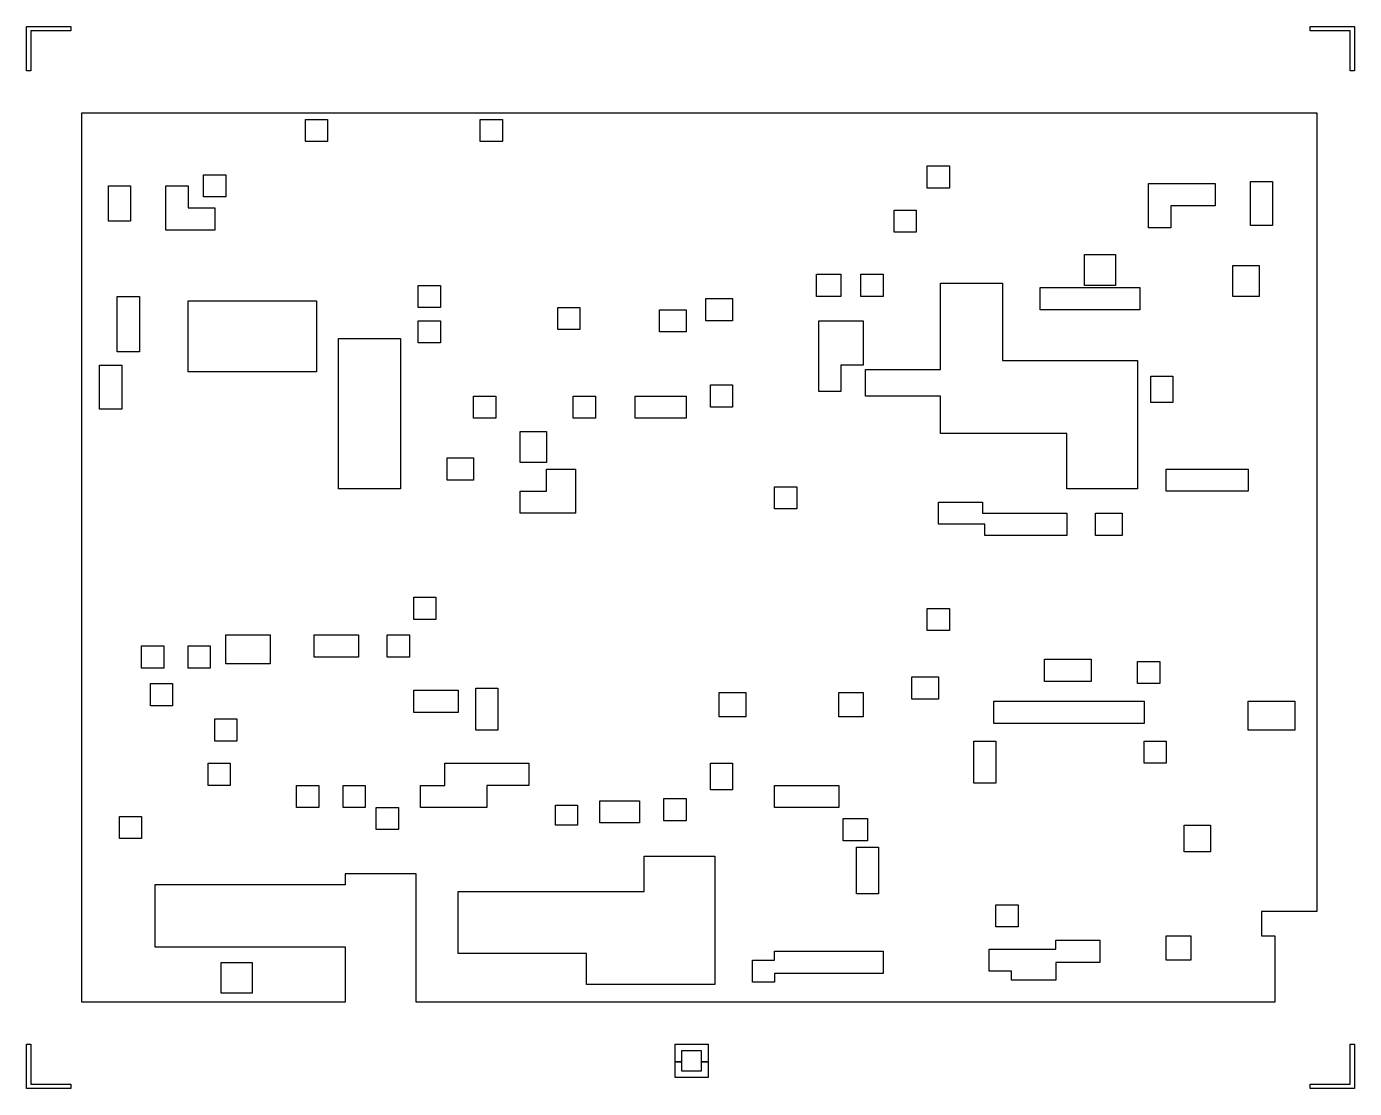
# Model space of a CAD drawing. Extents: x 0 to 30, y 0 to 24.
import ezdxf

# ---------------------------------------------------------------- set-up
doc = ezdxf.new("R2010")
doc.units = 0
doc.layers.add('Top_Mask', color=3, linetype='CONTINUOUS')

msp = doc.modelspace()

# ---------------------------------------------------------------- linework, layer by layer
at = {"layer": 'Top_Mask', "linetype": 'CONTINUOUS'}
for points in [[(0, 23), (0, 24), (1, 24), (1, 23.9), (0.1, 23.9), (0.1, 23), (0, 23)], [(29.9, 23), (29.9, 23.9), (29, 23.9), (29, 24), (30, 24), (30, 23), (29.9, 23)], [(1.25, 1.95), (1.25, 22.05), (29.15, 22.05), (29.15, 4), (27.9, 4), (27.9, 3.45), (28.2, 3.45), (28.2, 1.95), (8.8, 1.95), (8.8, 4.85), (7.2, 4.85), (7.2, 4.6), (2.9, 4.6), (2.9, 3.2), (7.2, 3.2), (7.2, 1.95), (1.25, 1.95)], [(6.3, 21.4), (6.3, 21.9), (6.8, 21.9), (6.8, 21.4), (6.3, 21.4)], [(10.25, 21.4), (10.25, 21.9), (10.75, 21.9), (10.75, 21.4), (10.25, 21.4)], [(20.35, 20.35), (20.35, 20.85), (20.85, 20.85), (20.85, 20.35), (20.35, 20.35)], [(1.85, 19.6), (1.85, 20.4), (2.35, 20.4), (2.35, 19.6), (1.85, 19.6)], [(4.25, 19.9), (4.25, 19.4), (3.15, 19.4), (3.15, 20.4), (3.65, 20.4), (3.65, 19.9), (4.25, 19.9)], [(4, 20.15), (4, 20.65), (4.5, 20.65), (4.5, 20.15), (4, 20.15)], [(25.35, 19.45), (25.35, 20.45), (26.85, 20.45), (26.85, 19.95), (25.85, 19.95), (25.85, 19.45), (25.35, 19.45)], [(27.65, 19.5), (27.65, 20.5), (28.15, 20.5), (28.15, 19.5), (27.65, 19.5)], [(19.6, 19.35), (19.6, 19.85), (20.1, 19.85), (20.1, 19.35), (19.6, 19.35)], [(23.9, 18.15), (23.9, 18.85), (24.6, 18.85), (24.6, 18.15), (23.9, 18.15)], [(27.25, 17.9), (27.25, 18.6), (27.85, 18.6), (27.85, 17.9), (27.25, 17.9)], [(17.85, 17.9), (17.85, 18.4), (18.4, 18.4), (18.4, 17.9), (17.85, 17.9)], [(18.85, 17.9), (18.85, 18.4), (19.35, 18.4), (19.35, 17.9), (18.85, 17.9)], [(8.85, 17.65), (8.85, 18.15), (9.35, 18.15), (9.35, 17.65), (8.85, 17.65)], [(18.95, 15.65), (18.95, 16.25), (20.65, 16.25), (20.65, 18.2), (22.05, 18.2), (22.05, 16.45), (25.1, 16.45), (25.1, 13.55), (23.5, 13.55), (23.5, 14.8), (20.65, 14.8), (20.65, 15.65), (18.95, 15.65)], [(22.9, 17.6), (22.9, 18.1), (25.15, 18.1), (25.15, 17.6), (22.9, 17.6)], [(2.05, 16.65), (2.05, 17.9), (2.55, 17.9), (2.55, 16.65), (2.05, 16.65)], [(3.65, 16.2), (3.65, 17.8), (6.55, 17.8), (6.55, 16.2), (3.65, 16.2)], [(15.95, 17.85), (15.95, 17.35), (15.35, 17.35), (15.35, 17.85), (15.95, 17.85)], [(12, 17.15), (12, 17.65), (12.5, 17.65), (12.5, 17.15), (12, 17.15)], [(14.3, 17.1), (14.3, 17.6), (14.9, 17.6), (14.9, 17.1), (14.3, 17.1)], [(8.85, 16.85), (8.85, 17.35), (9.35, 17.35), (9.35, 16.85), (8.85, 16.85)], [(18.9, 17.35), (18.9, 16.35), (18.4, 16.35), (18.4, 15.75), (17.9, 15.75), (17.9, 17.35), (18.9, 17.35)], [(7.05, 13.55), (7.05, 16.95), (8.45, 16.95), (8.45, 13.55), (7.05, 13.55)], [(2.15, 16.35), (2.15, 15.35), (1.65, 15.35), (1.65, 16.35), (2.15, 16.35)], [(15.45, 15.4), (15.45, 15.9), (15.95, 15.9), (15.95, 15.4), (15.45, 15.4)], [(25.4, 15.5), (25.4, 16.1), (25.9, 16.1), (25.9, 15.5), (25.4, 15.5)], [(10.1, 15.15), (10.1, 15.65), (10.6, 15.65), (10.6, 15.15), (10.1, 15.15)], [(12.35, 15.15), (12.35, 15.65), (12.85, 15.65), (12.85, 15.15), (12.35, 15.15)], [(13.75, 15.15), (13.75, 15.65), (14.9, 15.65), (14.9, 15.15), (13.75, 15.15)], [(11.15, 14.15), (11.15, 14.85), (11.75, 14.85), (11.75, 14.15), (11.15, 14.15)], [(9.5, 13.75), (9.5, 14.25), (10.1, 14.25), (10.1, 13.75), (9.5, 13.75)], [(11.15, 13), (11.15, 13.5), (11.75, 13.5), (11.75, 14), (12.4, 14), (12.4, 13), (11.15, 13)], [(25.75, 13.5), (25.75, 14), (27.6, 14), (27.6, 13.5), (25.75, 13.5)], [(16.9, 13.1), (16.9, 13.6), (17.4, 13.6), (17.4, 13.1), (16.9, 13.1)], [(21.65, 12.5), (21.65, 12.75), (20.6, 12.75), (20.6, 13.25), (21.6, 13.25), (21.6, 13), (23.5, 13), (23.5, 12.5), (21.65, 12.5)], [(24.15, 12.5), (24.15, 13), (24.75, 13), (24.75, 12.5), (24.15, 12.5)], [(8.75, 10.6), (8.75, 11.1), (9.25, 11.1), (9.25, 10.6), (8.75, 10.6)], [(20.35, 10.35), (20.35, 10.85), (20.85, 10.85), (20.85, 10.35), (20.35, 10.35)], [(4.5, 9.6), (4.5, 10.25), (5.5, 10.25), (5.5, 9.6), (4.5, 9.6)], [(6.5, 9.75), (6.5, 10.25), (7.5, 10.25), (7.5, 9.75), (6.5, 9.75)], [(8.15, 9.75), (8.15, 10.25), (8.65, 10.25), (8.65, 9.75), (8.15, 9.75)], [(2.6, 9.5), (2.6, 10), (3.1, 10), (3.1, 9.5), (2.6, 9.5)], [(3.65, 9.5), (3.65, 10), (4.15, 10), (4.15, 9.5), (3.65, 9.5)], [(23, 9.2), (23, 9.7), (24.05, 9.7), (24.05, 9.2), (23, 9.2)], [(25.1, 9.15), (25.1, 9.65), (25.6, 9.65), (25.6, 9.15), (25.1, 9.15)], [(20, 8.8), (20, 9.3), (20.6, 9.3), (20.6, 8.8), (20, 8.8)], [(2.8, 8.65), (2.8, 9.15), (3.3, 9.15), (3.3, 8.65), (2.8, 8.65)], [(8.75, 8.5), (8.75, 9), (9.75, 9), (9.75, 8.5), (8.75, 8.5)], [(10.15, 8.1), (10.15, 9.05), (10.65, 9.05), (10.65, 8.1), (10.15, 8.1)], [(16.25, 8.95), (16.25, 8.4), (15.65, 8.4), (15.65, 8.95), (16.25, 8.95)], [(18.9, 8.95), (18.9, 8.4), (18.35, 8.4), (18.35, 8.95), (18.9, 8.95)], [(21.85, 8.25), (21.85, 8.75), (25.25, 8.75), (25.25, 8.25), (21.85, 8.25)], [(27.6, 8.1), (27.6, 8.75), (28.65, 8.75), (28.65, 8.1), (27.6, 8.1)], [(4.25, 7.85), (4.25, 8.35), (4.75, 8.35), (4.75, 7.85), (4.25, 7.85)], [(21.4, 6.9), (21.4, 7.85), (21.9, 7.85), (21.9, 6.9), (21.4, 6.9)], [(25.25, 7.35), (25.25, 7.85), (25.75, 7.85), (25.75, 7.35), (25.25, 7.35)], [(4.1, 6.85), (4.1, 7.35), (4.6, 7.35), (4.6, 6.85), (4.1, 6.85)], [(8.9, 6.35), (8.9, 6.85), (9.45, 6.85), (9.45, 7.35), (11.35, 7.35), (11.35, 6.85), (10.4, 6.85), (10.4, 6.35), (8.9, 6.35)], [(15.45, 6.75), (15.45, 7.35), (15.95, 7.35), (15.95, 6.75), (15.45, 6.75)], [(6.1, 6.35), (6.1, 6.85), (6.6, 6.85), (6.6, 6.35), (6.1, 6.35)], [(7.15, 6.35), (7.15, 6.85), (7.65, 6.85), (7.65, 6.35), (7.15, 6.35)], [(16.9, 6.35), (16.9, 6.85), (18.35, 6.85), (18.35, 6.35), (16.9, 6.35)], [(7.9, 5.85), (7.9, 6.35), (8.4, 6.35), (8.4, 5.85), (7.9, 5.85)], [(11.95, 5.95), (11.95, 6.4), (12.45, 6.4), (12.45, 5.95), (11.95, 5.95)], [(12.95, 6), (12.95, 6.5), (13.85, 6.5), (13.85, 6), (12.95, 6)], [(14.4, 6.05), (14.4, 6.55), (14.9, 6.55), (14.9, 6.05), (14.4, 6.05)], [(2.1, 5.65), (2.1, 6.15), (2.6, 6.15), (2.6, 5.65), (2.1, 5.65)], [(19, 6.1), (19, 5.6), (18.45, 5.6), (18.45, 6.1), (19, 6.1)], [(26.15, 5.35), (26.15, 5.95), (26.75, 5.95), (26.75, 5.35), (26.15, 5.35)], [(18.75, 4.4), (18.75, 5.45), (19.25, 5.45), (19.25, 4.4), (18.75, 4.4)], [(9.75, 3.05), (9.75, 4.45), (13.95, 4.45), (13.95, 5.25), (15.55, 5.25), (15.55, 2.35), (12.65, 2.35), (12.65, 3.05), (9.75, 3.05)], [(21.9, 3.65), (21.9, 4.15), (22.4, 4.15), (22.4, 3.65), (21.9, 3.65)], [(21.75, 2.65), (21.75, 3.15), (23.25, 3.15), (23.25, 3.35), (24.25, 3.35), (24.25, 2.85), (23.25, 2.85), (23.25, 2.45), (22.25, 2.45), (22.25, 2.65), (21.75, 2.65)], [(25.75, 2.9), (25.75, 3.45), (26.3, 3.45), (26.3, 2.9), (25.75, 2.9)], [(16.4, 2.4), (16.4, 2.9), (16.9, 2.9), (16.9, 3.1), (19.35, 3.1), (19.35, 2.6), (16.9, 2.6), (16.9, 2.4), (16.4, 2.4)], [(4.4, 2.15), (4.4, 2.85), (5.1, 2.85), (5.1, 2.15), (4.4, 2.15)], [(0, 0), (0, 1), (0.1, 1), (0.1, 0.1), (1, 0.1), (1, 0), (0, 0)], [(14.65, 0.6), (14.65, 1), (15.4, 1), (15.4, 0.6), (15.25, 0.6), (15.25, 0.85), (14.8, 0.85), (14.8, 0.6), (14.65, 0.6)], [(29, 0), (29, 0.1), (29.9, 0.1), (29.9, 1), (30, 1), (30, 0), (29, 0)], [(14.65, 0.25), (14.65, 0.6), (14.8, 0.6), (14.8, 0.4), (15.25, 0.4), (15.25, 0.6), (15.4, 0.6), (15.4, 0.25), (14.65, 0.25)]]:
    msp.add_lwpolyline(points, close=True, dxfattribs=at)

doc.saveas('drawing.dxf')
